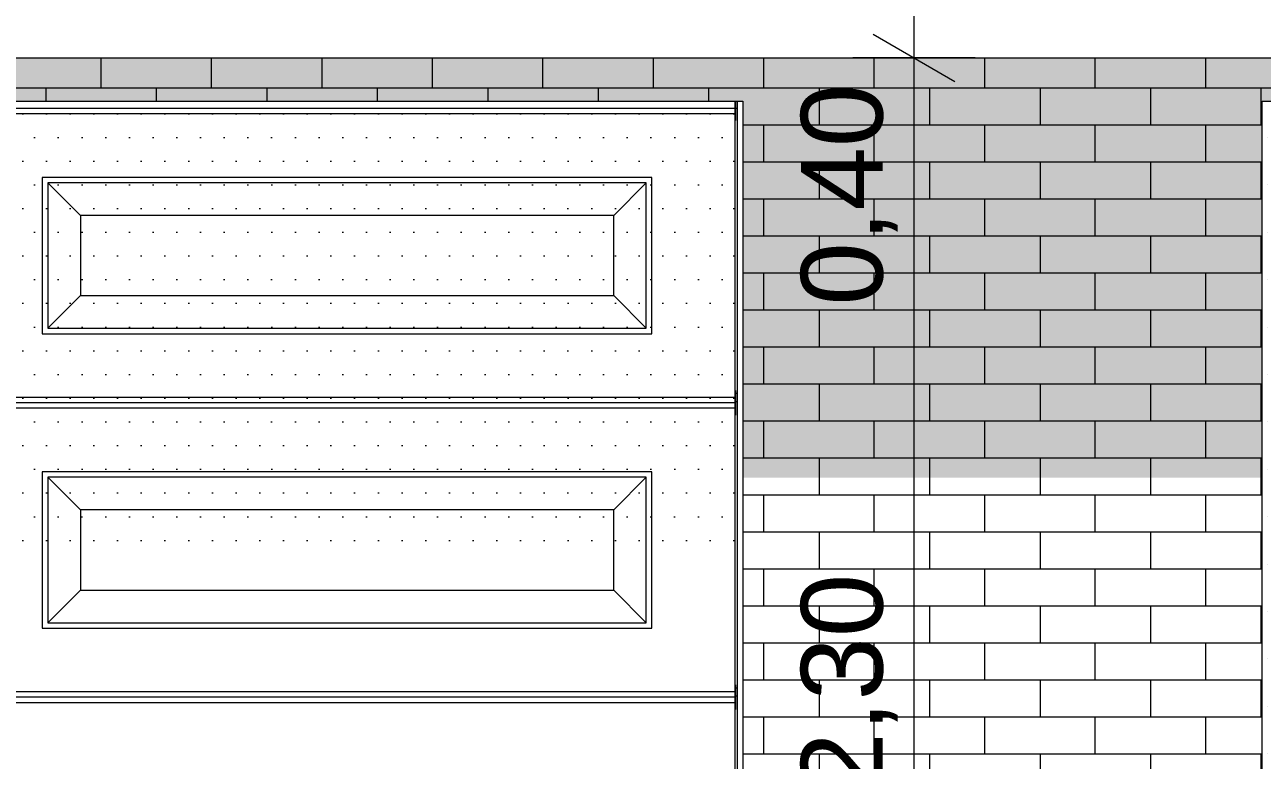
# Model space of a CAD drawing. Header units: metres. Extents: x -111189 to -108577, y -72951 to -72647.
# Drawn here: x -108749.712 to -108747.437, y -72943.674 to -72942.322 of the extents above; entities that cross this region are included whole.
import ezdxf

# ---------------------------------------------------------------- set-up
doc = ezdxf.new("R2010")
doc.units = ezdxf.units.M
doc.header["$MEASUREMENT"] = 0
doc.layers.add('03 - LAJES', color=7, linetype='Continuous')
doc.layers.add('12 - COTAS GERAIS', color=7, linetype='Continuous')
doc.styles.add('ESTILO_GERADO_7', font='')
doc.styles.get('ESTILO_GERADO_7').set_extended_font_data('Helvetica')
doc.dimstyles.new('ESTILO_GERADO__5', dxfattribs={"dimtxt": 0.15, "dimasz": 0.114, "dimexe": 0.18, "dimexo": 0.0625, "dimgap": 0, "dimtad": 1, "dimzin": 0, "dimdsep": 46, "dimtxsty": 'ESTILO_GERADO_7', "dimblk": 'ARROWHEAD_2', "dimblk1": 'ARROWHEAD_2', "dimblk2": 'ARROWHEAD_2', "dimcen": 0.09, "dimse1": 1, "dimse2": 1, "dimclrd": 7, "dimclre": 7, "dimclrt": 7, "dimadec": 0, "dimazin": 0, "dimtfac": 1, "dimtdec": 4, "dimtmove": 0, "dimatfit": 3, "dimfxl": 1, "dimtolj": 1, "dimtzin": 0, "dimarcsym": 0})
pattern_1 = [(360, (-108919.279413, -72941.96242), (0.021783658, 0.043567315), [0, -0.043567315])]

# ---------------------------------------------------------------- blocks, each defined once
blk = doc.blocks.new('*X2874', base_point=(-108919.2794, -72941.9624))
at = {"color": 254, "linetype": 'Continuous', "lineweight": 13}
for p, q in [((-108749.5714, -72942.4384), (-108749.5714, -72942.3824)), ((-108749.3684, -72942.4384), (-108749.3684, -72942.3824)), ((-108749.1654, -72942.4384), (-108749.1654, -72942.3824)), ((-108748.9624, -72942.4384), (-108748.9624, -72942.3824)), ((-108748.7594, -72942.4384), (-108748.7594, -72942.3824)), ((-108748.5564, -72942.4384), (-108748.5564, -72942.3824)), ((-108748.3534, -72942.4384), (-108748.3534, -72942.3824)), ((-108748.1504, -72942.4384), (-108748.1504, -72942.3824)), ((-108747.9474, -72942.4384), (-108747.9474, -72942.3824)), ((-108747.7444, -72942.4384), (-108747.7444, -72942.3824)), ((-108747.5414, -72942.4384), (-108747.5414, -72942.3824)), ((-108749.5714, -72942.4384), (-108749.7744, -72942.4384)), ((-108749.6729, -72942.4384), (-108749.6729, -72942.4624)), ((-108749.3684, -72942.4384), (-108749.5714, -72942.4384)), ((-108749.4699, -72942.4384), (-108749.4699, -72942.4624)), ((-108749.1654, -72942.4384), (-108749.3684, -72942.4384)), ((-108749.2669, -72942.4384), (-108749.2669, -72942.4624)), ((-108748.9624, -72942.4384), (-108749.1654, -72942.4384)), ((-108749.0639, -72942.4384), (-108749.0639, -72942.4624)), ((-108748.7594, -72942.4384), (-108748.9624, -72942.4384)), ((-108748.8609, -72942.4384), (-108748.8609, -72942.4624)), ((-108748.5564, -72942.4384), (-108748.7594, -72942.4384)), ((-108748.6579, -72942.4384), (-108748.6579, -72942.4624)), ((-108748.3534, -72942.4384), (-108748.5564, -72942.4384)), ((-108748.4549, -72942.4384), (-108748.4549, -72942.4624)), ((-108748.1504, -72942.4384), (-108748.3534, -72942.4384)), ((-108748.2519, -72942.4384), (-108748.2519, -72942.5064)), ((-108747.9474, -72942.4384), (-108748.1504, -72942.4384)), ((-108748.0489, -72942.4384), (-108748.0489, -72942.5064)), ((-108747.7444, -72942.4384), (-108747.9474, -72942.4384)), ((-108747.8459, -72942.4384), (-108747.8459, -72942.5064)), ((-108747.5414, -72942.4384), (-108747.7444, -72942.4384)), ((-108747.6429, -72942.4384), (-108747.6429, -72942.5064)), ((-108747.3384, -72942.4384), (-108747.5414, -72942.4384)), ((-108747.4399, -72942.4384), (-108747.4399, -72942.5064)), ((-108748.3534, -72942.5064), (-108748.392, -72942.5064)), ((-108748.1504, -72942.5064), (-108748.3534, -72942.5064)), ((-108748.3534, -72942.5744), (-108748.3534, -72942.5064)), ((-108747.9474, -72942.5064), (-108748.1504, -72942.5064)), ((-108748.1504, -72942.5744), (-108748.1504, -72942.5064)), ((-108747.7444, -72942.5064), (-108747.9474, -72942.5064)), ((-108747.9474, -72942.5744), (-108747.9474, -72942.5064)), ((-108747.5414, -72942.5064), (-108747.7444, -72942.5064)), ((-108747.7444, -72942.5744), (-108747.7444, -72942.5064)), ((-108747.4375, -72942.5064), (-108747.5414, -72942.5064)), ((-108747.5414, -72942.5744), (-108747.5414, -72942.5064)), ((-108748.3534, -72942.5744), (-108748.392, -72942.5744)), ((-108748.1504, -72942.5744), (-108748.3534, -72942.5744)), ((-108748.2519, -72942.5744), (-108748.2519, -72942.6424)), ((-108747.9474, -72942.5744), (-108748.1504, -72942.5744)), ((-108748.0489, -72942.5744), (-108748.0489, -72942.6424)), ((-108747.7444, -72942.5744), (-108747.9474, -72942.5744)), ((-108747.8459, -72942.5744), (-108747.8459, -72942.6424)), ((-108747.5414, -72942.5744), (-108747.7444, -72942.5744)), ((-108747.6429, -72942.5744), (-108747.6429, -72942.6424)), ((-108747.4375, -72942.5744), (-108747.5414, -72942.5744)), ((-108747.4399, -72942.5744), (-108747.4399, -72942.6424)), ((-108748.3534, -72942.6424), (-108748.392, -72942.6424)), ((-108748.1504, -72942.6424), (-108748.3534, -72942.6424)), ((-108748.3534, -72942.7104), (-108748.3534, -72942.6424)), ((-108747.9474, -72942.6424), (-108748.1504, -72942.6424)), ((-108748.1504, -72942.7104), (-108748.1504, -72942.6424)), ((-108747.7444, -72942.6424), (-108747.9474, -72942.6424)), ((-108747.9474, -72942.7104), (-108747.9474, -72942.6424)), ((-108747.5414, -72942.6424), (-108747.7444, -72942.6424)), ((-108747.7444, -72942.7104), (-108747.7444, -72942.6424)), ((-108747.4375, -72942.6424), (-108747.5414, -72942.6424)), ((-108747.5414, -72942.7104), (-108747.5414, -72942.6424)), ((-108748.3534, -72942.7104), (-108748.392, -72942.7104)), ((-108748.1504, -72942.7104), (-108748.3534, -72942.7104)), ((-108748.2519, -72942.7104), (-108748.2519, -72942.7784)), ((-108747.9474, -72942.7104), (-108748.1504, -72942.7104)), ((-108748.0489, -72942.7104), (-108748.0489, -72942.7784)), ((-108747.7444, -72942.7104), (-108747.9474, -72942.7104)), ((-108747.8459, -72942.7104), (-108747.8459, -72942.7784)), ((-108747.5414, -72942.7104), (-108747.7444, -72942.7104)), ((-108747.6429, -72942.7104), (-108747.6429, -72942.7784)), ((-108747.4375, -72942.7104), (-108747.5414, -72942.7104)), ((-108747.4399, -72942.7104), (-108747.4399, -72942.7784)), ((-108748.3534, -72942.7784), (-108748.392, -72942.7784)), ((-108748.1504, -72942.7784), (-108748.3534, -72942.7784)), ((-108748.3534, -72942.8464), (-108748.3534, -72942.7784)), ((-108747.9474, -72942.7784), (-108748.1504, -72942.7784)), ((-108748.1504, -72942.8464), (-108748.1504, -72942.7784)), ((-108747.7444, -72942.7784), (-108747.9474, -72942.7784)), ((-108747.9474, -72942.8464), (-108747.9474, -72942.7784)), ((-108747.5414, -72942.7784), (-108747.7444, -72942.7784)), ((-108747.7444, -72942.8464), (-108747.7444, -72942.7784)), ((-108747.4375, -72942.7784), (-108747.5414, -72942.7784)), ((-108747.5414, -72942.8464), (-108747.5414, -72942.7784)), ((-108748.3534, -72942.8464), (-108748.392, -72942.8464)), ((-108748.1504, -72942.8464), (-108748.3534, -72942.8464)), ((-108748.2519, -72942.8464), (-108748.2519, -72942.9144)), ((-108747.9474, -72942.8464), (-108748.1504, -72942.8464)), ((-108748.0489, -72942.8464), (-108748.0489, -72942.9144)), ((-108747.7444, -72942.8464), (-108747.9474, -72942.8464)), ((-108747.8459, -72942.8464), (-108747.8459, -72942.9144)), ((-108747.5414, -72942.8464), (-108747.7444, -72942.8464)), ((-108747.6429, -72942.8464), (-108747.6429, -72942.9144)), ((-108747.4375, -72942.8464), (-108747.5414, -72942.8464)), ((-108747.4399, -72942.8464), (-108747.4399, -72942.9144)), ((-108748.3534, -72942.9144), (-108748.392, -72942.9144)), ((-108748.1504, -72942.9144), (-108748.3534, -72942.9144)), ((-108748.3534, -72942.9824), (-108748.3534, -72942.9144)), ((-108747.9474, -72942.9144), (-108748.1504, -72942.9144)), ((-108748.1504, -72942.9824), (-108748.1504, -72942.9144)), ((-108747.7444, -72942.9144), (-108747.9474, -72942.9144)), ((-108747.9474, -72942.9824), (-108747.9474, -72942.9144)), ((-108747.5414, -72942.9144), (-108747.7444, -72942.9144)), ((-108747.7444, -72942.9824), (-108747.7444, -72942.9144)), ((-108747.4375, -72942.9144), (-108747.5414, -72942.9144)), ((-108747.5414, -72942.9824), (-108747.5414, -72942.9144)), ((-108748.3534, -72942.9824), (-108748.392, -72942.9824)), ((-108748.1504, -72942.9824), (-108748.3534, -72942.9824)), ((-108748.2519, -72942.9824), (-108748.2519, -72943.0504)), ((-108747.9474, -72942.9824), (-108748.1504, -72942.9824)), ((-108748.0489, -72942.9824), (-108748.0489, -72943.0504)), ((-108747.7444, -72942.9824), (-108747.9474, -72942.9824)), ((-108747.8459, -72942.9824), (-108747.8459, -72943.0504)), ((-108747.5414, -72942.9824), (-108747.7444, -72942.9824)), ((-108747.6429, -72942.9824), (-108747.6429, -72943.0504)), ((-108747.4375, -72942.9824), (-108747.5414, -72942.9824)), ((-108747.4399, -72942.9824), (-108747.4399, -72943.0504)), ((-108748.3534, -72943.0504), (-108748.392, -72943.0504)), ((-108748.1504, -72943.0504), (-108748.3534, -72943.0504)), ((-108748.3534, -72943.1184), (-108748.3534, -72943.0504)), ((-108747.9474, -72943.0504), (-108748.1504, -72943.0504)), ((-108748.1504, -72943.1184), (-108748.1504, -72943.0504)), ((-108747.7444, -72943.0504), (-108747.9474, -72943.0504)), ((-108747.9474, -72943.1184), (-108747.9474, -72943.0504)), ((-108747.5414, -72943.0504), (-108747.7444, -72943.0504)), ((-108747.7444, -72943.1184), (-108747.7444, -72943.0504)), ((-108747.4375, -72943.0504), (-108747.5414, -72943.0504)), ((-108747.5414, -72943.1184), (-108747.5414, -72943.0504)), ((-108748.3534, -72943.1184), (-108748.392, -72943.1184)), ((-108748.1504, -72943.1184), (-108748.3534, -72943.1184)), ((-108748.2519, -72943.1184), (-108748.2519, -72943.1864)), ((-108747.9474, -72943.1184), (-108748.1504, -72943.1184)), ((-108748.0489, -72943.1184), (-108748.0489, -72943.1864)), ((-108747.7444, -72943.1184), (-108747.9474, -72943.1184)), ((-108747.8459, -72943.1184), (-108747.8459, -72943.1864)), ((-108747.5414, -72943.1184), (-108747.7444, -72943.1184)), ((-108747.6429, -72943.1184), (-108747.6429, -72943.1864)), ((-108747.4375, -72943.1184), (-108747.5414, -72943.1184)), ((-108747.4399, -72943.1184), (-108747.4399, -72943.1864)), ((-108748.3534, -72943.1864), (-108748.392, -72943.1864)), ((-108748.1504, -72943.1864), (-108748.3534, -72943.1864)), ((-108748.3534, -72943.2544), (-108748.3534, -72943.1864)), ((-108747.9474, -72943.1864), (-108748.1504, -72943.1864)), ((-108748.1504, -72943.2544), (-108748.1504, -72943.1864)), ((-108747.7444, -72943.1864), (-108747.9474, -72943.1864)), ((-108747.9474, -72943.2544), (-108747.9474, -72943.1864)), ((-108747.5414, -72943.1864), (-108747.7444, -72943.1864)), ((-108747.7444, -72943.2544), (-108747.7444, -72943.1864)), ((-108747.4375, -72943.1864), (-108747.5414, -72943.1864)), ((-108747.5414, -72943.2544), (-108747.5414, -72943.1864)), ((-108748.3534, -72943.2544), (-108748.392, -72943.2544)), ((-108748.1504, -72943.2544), (-108748.3534, -72943.2544)), ((-108748.2519, -72943.2544), (-108748.2519, -72943.3224)), ((-108747.9474, -72943.2544), (-108748.1504, -72943.2544)), ((-108748.0489, -72943.2544), (-108748.0489, -72943.3224)), ((-108747.7444, -72943.2544), (-108747.9474, -72943.2544)), ((-108747.8459, -72943.2544), (-108747.8459, -72943.3224)), ((-108747.5414, -72943.2544), (-108747.7444, -72943.2544)), ((-108747.6429, -72943.2544), (-108747.6429, -72943.3224)), ((-108747.4375, -72943.2544), (-108747.5414, -72943.2544)), ((-108747.4399, -72943.2544), (-108747.4399, -72943.3224)), ((-108748.3534, -72943.3224), (-108748.392, -72943.3224)), ((-108748.1504, -72943.3224), (-108748.3534, -72943.3224)), ((-108748.3534, -72943.3904), (-108748.3534, -72943.3224)), ((-108747.9474, -72943.3224), (-108748.1504, -72943.3224)), ((-108748.1504, -72943.3904), (-108748.1504, -72943.3224)), ((-108747.7444, -72943.3224), (-108747.9474, -72943.3224)), ((-108747.9474, -72943.3904), (-108747.9474, -72943.3224)), ((-108747.5414, -72943.3224), (-108747.7444, -72943.3224)), ((-108747.7444, -72943.3904), (-108747.7444, -72943.3224)), ((-108747.4375, -72943.3224), (-108747.5414, -72943.3224)), ((-108747.5414, -72943.3904), (-108747.5414, -72943.3224)), ((-108748.3534, -72943.3904), (-108748.392, -72943.3904)), ((-108748.1504, -72943.3904), (-108748.3534, -72943.3904)), ((-108748.2519, -72943.3904), (-108748.2519, -72943.4584)), ((-108747.9474, -72943.3904), (-108748.1504, -72943.3904)), ((-108748.0489, -72943.3904), (-108748.0489, -72943.4584)), ((-108747.7444, -72943.3904), (-108747.9474, -72943.3904)), ((-108747.8459, -72943.3904), (-108747.8459, -72943.4584)), ((-108747.5414, -72943.3904), (-108747.7444, -72943.3904)), ((-108747.6429, -72943.3904), (-108747.6429, -72943.4584)), ((-108747.4375, -72943.3904), (-108747.5414, -72943.3904)), ((-108747.4399, -72943.3904), (-108747.4399, -72943.4584)), ((-108748.3534, -72943.4584), (-108748.392, -72943.4584)), ((-108748.1504, -72943.4584), (-108748.3534, -72943.4584)), ((-108748.3534, -72943.5264), (-108748.3534, -72943.4584)), ((-108747.9474, -72943.4584), (-108748.1504, -72943.4584)), ((-108748.1504, -72943.5264), (-108748.1504, -72943.4584)), ((-108747.7444, -72943.4584), (-108747.9474, -72943.4584)), ((-108747.9474, -72943.5264), (-108747.9474, -72943.4584)), ((-108747.5414, -72943.4584), (-108747.7444, -72943.4584)), ((-108747.7444, -72943.5264), (-108747.7444, -72943.4584)), ((-108747.4375, -72943.4584), (-108747.5414, -72943.4584)), ((-108747.5414, -72943.5264), (-108747.5414, -72943.4584)), ((-108748.3534, -72943.5264), (-108748.392, -72943.5264)), ((-108748.1504, -72943.5264), (-108748.3534, -72943.5264)), ((-108748.2519, -72943.5264), (-108748.2519, -72943.5944)), ((-108747.9474, -72943.5264), (-108748.1504, -72943.5264)), ((-108748.0489, -72943.5264), (-108748.0489, -72943.5944)), ((-108747.7444, -72943.5264), (-108747.9474, -72943.5264)), ((-108747.8459, -72943.5264), (-108747.8459, -72943.5944)), ((-108747.5414, -72943.5264), (-108747.7444, -72943.5264)), ((-108747.6429, -72943.5264), (-108747.6429, -72943.5944)), ((-108747.4375, -72943.5264), (-108747.5414, -72943.5264)), ((-108747.4399, -72943.5264), (-108747.4399, -72943.5944)), ((-108748.3534, -72943.5944), (-108748.392, -72943.5944)), ((-108748.1504, -72943.5944), (-108748.3534, -72943.5944)), ((-108748.3534, -72943.6624), (-108748.3534, -72943.5944)), ((-108747.9474, -72943.5944), (-108748.1504, -72943.5944)), ((-108748.1504, -72943.6624), (-108748.1504, -72943.5944)), ((-108747.7444, -72943.5944), (-108747.9474, -72943.5944)), ((-108747.9474, -72943.6624), (-108747.9474, -72943.5944)), ((-108747.5414, -72943.5944), (-108747.7444, -72943.5944)), ((-108747.7444, -72943.6624), (-108747.7444, -72943.5944)), ((-108747.4375, -72943.5944), (-108747.5414, -72943.5944)), ((-108747.5414, -72943.6624), (-108747.5414, -72943.5944)), ((-108748.3534, -72943.6624), (-108748.392, -72943.6624)), ((-108748.1504, -72943.6624), (-108748.3534, -72943.6624)), ((-108748.2519, -72943.6624), (-108748.2519, -72943.7304)), ((-108747.9474, -72943.6624), (-108748.1504, -72943.6624)), ((-108748.0489, -72943.6624), (-108748.0489, -72943.7304)), ((-108747.7444, -72943.6624), (-108747.9474, -72943.6624)), ((-108747.8459, -72943.6624), (-108747.8459, -72943.7304)), ((-108747.5414, -72943.6624), (-108747.7444, -72943.6624)), ((-108747.6429, -72943.6624), (-108747.6429, -72943.7304)), ((-108747.4375, -72943.6624), (-108747.5414, -72943.6624)), ((-108747.4399, -72943.6624), (-108747.4399, -72943.7304))]:
    blk.add_line(p, q, dxfattribs=at)
blk = doc.blocks.new('Corte Elem_2110_1', base_point=(-108919.2794, -72941.9624))
at = {"linetype": 'Continuous', "lineweight": 13}
h = blk.add_hatch(dxfattribs=at)
h.set_pattern_fill('DOTS_0001', color=251, style=0, pattern_type=2)
h.set_pattern_definition(pattern_1)
h.paths.add_polyline_path([(-108753.7929, -72942.3824), (-108753.7929, -72944.6824), (-108752.8911, -72944.6824), (-108752.8911, -72944.0879), (-108752.9342, -72944.0404), (-108752.9311, -72944.0404), (-108752.9311, -72944.0354), (-108752.9929, -72943.9672), (-108752.9929, -72943.1542), (-108752.392, -72943.1542), (-108752.392, -72942.4624), (-108748.392, -72942.4624), (-108748.392, -72943.1542), (-108747.4375, -72943.1542), (-108747.4375, -72942.4624), (-108745.6613, -72942.4624), (-108745.6613, -72943.1542), (-108745.1494, -72943.1542), (-108745.1494, -72942.3824)])
h.paths.add_polyline_path([(-108753.1168, -72943.1542), (-108753.0802, -72943.1542), (-108753.0802, -72943.8709), (-108753.1168, -72943.8306)], flags=0)
h.paths.add_polyline_path([(-108753.0579, -72943.8956), (-108753.0579, -72943.1542), (-108753.0153, -72943.1542), (-108753.0153, -72943.9426)], flags=0)
at = {"lineweight": 0}
blk.add_blockref('*X2874', (-108919.2794, -72941.9624), dxfattribs=at)
blk = doc.blocks.new('Corte Elem_2118_1', base_point=(-108919.2794, -72941.9624))
at = {"linetype": 'Continuous', "lineweight": 13}
h = blk.add_hatch(dxfattribs=at)
h.set_pattern_fill('DOTS_0001', color=251, style=0, pattern_type=2)
h.set_pattern_definition(pattern_1)
h.paths.add_polyline_path([(-108746.7654, -72942.4924), (-108746.2433, -72942.4924), (-108746.2133, -72942.4924), (-108745.6913, -72942.4924), (-108745.6613, -72942.4924), (-108745.6613, -72942.4624), (-108747.4375, -72942.4624), (-108747.4375, -72942.4924), (-108747.4075, -72942.4924), (-108746.7954, -72942.4924)])
h = blk.add_hatch(dxfattribs=at)
h.set_pattern_fill('DOTS_0001', color=251, style=0, pattern_type=2)
h.set_pattern_definition(pattern_1)
h.paths.add_polyline_path([(-108747.4375, -72942.4924), (-108747.4375, -72943.7324), (-108747.4075, -72943.7324), (-108747.4075, -72942.4924)])
h = blk.add_hatch(dxfattribs=at)
h.set_pattern_fill('DOTS_0001', color=251, style=0, pattern_type=2)
h.set_pattern_definition(pattern_1)
h.paths.add_polyline_path([(-108746.7954, -72942.4924), (-108747.4075, -72942.4924), (-108747.4075, -72942.5374), (-108747.3625, -72942.5374), (-108746.8404, -72942.5374), (-108746.7954, -72942.5374)])
h = blk.add_hatch(dxfattribs=at)
h.set_pattern_fill('DOTS_0001', color=251, style=0, pattern_type=2)
h.set_pattern_definition(pattern_1)
h.paths.add_polyline_path([(-108746.7954, -72942.4924), (-108746.7954, -72943.2314), (-108746.7654, -72943.2314), (-108746.7654, -72942.4924)])
h = blk.add_hatch(dxfattribs=at)
h.set_pattern_fill('DOTS_0001', color=251, style=0, pattern_type=2)
h.set_pattern_definition(pattern_1)
h.paths.add_polyline_path([(-108746.7654, -72942.4924), (-108746.7654, -72943.7324), (-108746.7537, -72943.7324), (-108746.7537, -72943.2442), (-108746.2433, -72943.2442), (-108746.2433, -72942.4924)])
h = blk.add_hatch(dxfattribs=at)
h.set_pattern_fill('DOTS_0001', color=251, style=0, pattern_type=2)
h.set_pattern_definition(pattern_1)
h.paths.add_polyline_path([(-108746.2433, -72943.2314), (-108746.2133, -72943.2314), (-108746.2133, -72942.4924), (-108746.2433, -72942.4924)])
h = blk.add_hatch(dxfattribs=at)
h.set_pattern_fill('DOTS_0001', color=251, style=0, pattern_type=2)
h.set_pattern_definition(pattern_1)
h.paths.add_polyline_path([(-108746.2133, -72942.4924), (-108746.2133, -72943.7324), (-108746.2017, -72943.7324), (-108746.2017, -72943.2442), (-108745.6913, -72943.2442), (-108745.6913, -72942.4924)])
h = blk.add_hatch(dxfattribs=at)
h.set_pattern_fill('DOTS_0001', color=251, style=0, pattern_type=2)
h.set_pattern_definition(pattern_1)
h.paths.add_polyline_path([(-108745.6913, -72942.4924), (-108745.6913, -72943.2314), (-108745.6613, -72943.2314), (-108745.6613, -72942.4924)])
h = blk.add_hatch(dxfattribs=at)
h.set_pattern_fill('DOTS_0001', color=251, style=0, pattern_type=2)
h.set_pattern_definition(pattern_1)
h.paths.add_polyline_path([(-108747.3625, -72942.5374), (-108747.4075, -72942.5374), (-108747.4075, -72943.6874), (-108747.3625, -72943.6874)])
h = blk.add_hatch(dxfattribs=at)
h.set_pattern_fill('DOTS_0001', color=251, style=0, pattern_type=2)
h.set_pattern_definition(pattern_1)
h.paths.add_polyline_path([(-108747.3625, -72942.5374), (-108747.3625, -72943.6874), (-108747.3442, -72943.6874), (-108747.3442, -72943.2571), (-108746.8404, -72943.2571), (-108746.8404, -72942.5374)])
h = blk.add_hatch(dxfattribs=at)
h.set_pattern_fill('DOTS_0001', color=251, style=0, pattern_type=2)
h.set_pattern_definition(pattern_1)
h.paths.add_polyline_path([(-108746.8404, -72943.2494), (-108746.7954, -72943.2494), (-108746.7954, -72942.5374), (-108746.8404, -72942.5374)])
h = blk.add_hatch(dxfattribs=at)
h.set_pattern_fill('DOTS_0001', color=251, style=0, pattern_type=2)
h.set_pattern_definition(pattern_1)
h.paths.add_polyline_path([(-108747.4075, -72943.7324), (-108747.3512, -72943.7324), (-108747.3512, -72943.6874), (-108747.4075, -72943.6874)])
h = blk.add_hatch(dxfattribs=at)
h.set_pattern_fill('DOTS_0001', color=251, style=0, pattern_type=2)
h.set_pattern_definition(pattern_1)
h.paths.add_polyline_path([(-108747.3675, -72943.7324), (-108747.4375, -72943.7324), (-108747.4375, -72943.7624), (-108747.3675, -72943.7624)])
at = {"color": 7, "linetype": 'Continuous', "lineweight": 13}
for p, q in [((-108747.4375, -72943.7624), (-108747.4375, -72942.4624)), ((-108747.4375, -72942.4624), (-108745.6613, -72942.4624)), ((-108745.6613, -72942.4624), (-108745.6613, -72943.7624)), ((-108747.4075, -72943.7324), (-108747.4075, -72942.4924)), ((-108747.4075, -72942.4924), (-108746.7954, -72942.4924)), ((-108747.1194, -72942.5374), (-108747.1079, -72942.4924)), ((-108747.0835, -72942.5374), (-108747.095, -72942.4924)), ((-108746.7954, -72942.4924), (-108746.7954, -72943.7324)), ((-108746.7654, -72943.7324), (-108746.7654, -72942.4924)), ((-108746.7654, -72942.4924), (-108746.2433, -72942.4924)), ((-108746.2433, -72942.4924), (-108746.2433, -72943.7324)), ((-108746.2133, -72943.7324), (-108746.2133, -72942.4924)), ((-108746.2133, -72942.4924), (-108745.6913, -72942.4924)), ((-108745.6913, -72942.4924), (-108745.6913, -72943.7324)), ((-108747.3625, -72943.6874), (-108747.3625, -72942.5374)), ((-108747.3625, -72942.5374), (-108746.8404, -72942.5374)), ((-108747.3625, -72943.4846), (-108747.1194, -72942.5374)), ((-108746.8404, -72943.4846), (-108747.0835, -72942.5374)), ((-108746.8404, -72942.5374), (-108746.8404, -72943.6874)), ((-108747.4075, -72943.66), (-108747.3625, -72943.4846)), ((-108746.7954, -72943.66), (-108746.8404, -72943.4846)), ((-108746.8404, -72943.6874), (-108747.3625, -72943.6874)), ((-108746.7954, -72943.7324), (-108747.4075, -72943.7324)), ((-108746.2433, -72943.7324), (-108746.7654, -72943.7324)), ((-108745.6913, -72943.7324), (-108746.2133, -72943.7324)), ((-108745.6613, -72943.7624), (-108747.4375, -72943.7624))]:
    blk.add_line(p, q, dxfattribs=at)
blk = doc.blocks.new('Corte Elem_2119_1', base_point=(-108919.2794, -72941.9624))
at = {"linetype": 'Continuous', "lineweight": 13}
h = blk.add_hatch(dxfattribs=at)
h.set_pattern_fill('DOTS_0001', color=251, style=0, pattern_type=2)
h.set_pattern_definition(pattern_1)
h.paths.add_polyline_path([(-108752.377, -72942.4624), (-108752.377, -72942.4754), (-108748.407, -72942.4754), (-108748.407, -72942.4624)])
h = blk.add_hatch(dxfattribs=at)
h.set_pattern_fill('DOTS_0001', color=251, style=0, pattern_type=2)
h.set_pattern_definition(pattern_1)
h.paths.add_polyline_path([(-108752.377, -72942.4754), (-108752.377, -72942.4854), (-108748.407, -72942.4854), (-108748.407, -72942.4754)])
h = blk.add_hatch(dxfattribs=at)
h.set_pattern_fill('DOTS_0001', color=251, style=0, pattern_type=2)
h.set_pattern_definition(pattern_1)
h.paths.add_polyline_path([(-108748.407, -72942.4629), (-108748.4054, -72942.4629), (-108748.4054, -72942.4624), (-108748.407, -72942.4624)])
h = blk.add_hatch(dxfattribs=at)
h.set_pattern_fill('DOTS_0001', color=251, style=0, pattern_type=2)
h.set_pattern_definition(pattern_1)
h.paths.add_polyline_path([(-108748.407, -72942.4629), (-108748.407, -72942.4979), (-108748.4054, -72942.4979), (-108748.4054, -72942.4629)])
h = blk.add_hatch(dxfattribs=at)
h.set_pattern_fill('DOTS_0001', color=251, style=0, pattern_type=2)
h.set_pattern_definition(pattern_1)
h.paths.add_polyline_path([(-108748.4054, -72942.4624), (-108748.4054, -72942.4754), (-108748.402, -72942.4754), (-108748.402, -72942.4624)])
h = blk.add_hatch(dxfattribs=at)
h.set_pattern_fill('DOTS_0001', color=251, style=0, pattern_type=2)
h.set_pattern_definition(pattern_1)
h.paths.add_polyline_path([(-108748.392, -72942.4624), (-108748.402, -72942.4624), (-108748.402, -72943.2828), (-108748.392, -72943.2828)])
h = blk.add_hatch(dxfattribs=at)
h.set_pattern_fill('DOTS_0001', color=251, style=0, pattern_type=2)
h.set_pattern_definition(pattern_1)
h.paths.add_polyline_path([(-108752.377, -72943.0065), (-108748.407, -72943.0065), (-108748.407, -72942.4854), (-108752.377, -72942.4854)])
h.paths.add_polyline_path([(-108752.2246, -72942.8895), (-108752.2246, -72942.6024), (-108751.1044, -72942.6024), (-108751.1044, -72942.8895)], flags=0)
h.paths.add_polyline_path([(-108750.952, -72942.8895), (-108750.952, -72942.6024), (-108749.8319, -72942.6024), (-108749.8319, -72942.8895)], flags=0)
h.paths.add_polyline_path([(-108749.6795, -72942.6024), (-108748.5594, -72942.6024), (-108748.5594, -72942.8895), (-108749.6795, -72942.8895)], flags=0)
h = blk.add_hatch(dxfattribs=at)
h.set_pattern_fill('DOTS_0001', color=251, style=0, pattern_type=2)
h.set_pattern_definition(pattern_1)
h.paths.add_polyline_path([(-108748.5594, -72942.8895), (-108748.5594, -72942.6024), (-108749.6795, -72942.6024), (-108749.6795, -72942.8895)])
h.paths.add_polyline_path([(-108748.5694, -72942.8795), (-108749.6695, -72942.8795), (-108749.6695, -72942.6124), (-108748.5694, -72942.6124)], flags=0)
h = blk.add_hatch(dxfattribs=at)
h.set_pattern_fill('DOTS_0001', color=251, style=0, pattern_type=2)
h.set_pattern_definition(pattern_1)
h.paths.add_polyline_path([(-108749.6695, -72942.6124), (-108749.6095, -72942.6724), (-108748.6294, -72942.6724), (-108748.5694, -72942.6124)])
h = blk.add_hatch(dxfattribs=at)
h.set_pattern_fill('DOTS_0001', color=251, style=0, pattern_type=2)
h.set_pattern_definition(pattern_1)
h.paths.add_polyline_path([(-108749.6695, -72942.8795), (-108749.6095, -72942.8195), (-108749.6095, -72942.6724), (-108749.6695, -72942.6124)])
h = blk.add_hatch(dxfattribs=at)
h.set_pattern_fill('DOTS_0001', color=251, style=0, pattern_type=2)
h.set_pattern_definition(pattern_1)
h.paths.add_polyline_path([(-108748.5694, -72942.6124), (-108748.6294, -72942.6724), (-108748.6294, -72942.8195), (-108748.5694, -72942.8795)])
h = blk.add_hatch(dxfattribs=at)
h.set_pattern_fill('DOTS_0001', color=251, style=0, pattern_type=2)
h.set_pattern_definition(pattern_1)
h.paths.add_polyline_path([(-108749.6095, -72942.6724), (-108749.6095, -72942.8195), (-108748.6294, -72942.8195), (-108748.6294, -72942.6724)])
h = blk.add_hatch(dxfattribs=at)
h.set_pattern_fill('DOTS_0001', color=251, style=0, pattern_type=2)
h.set_pattern_definition(pattern_1)
h.paths.add_polyline_path([(-108748.5694, -72942.8795), (-108748.6294, -72942.8195), (-108749.6095, -72942.8195), (-108749.6695, -72942.8795)])
h = blk.add_hatch(dxfattribs=at)
h.set_pattern_fill('DOTS_0001', color=251, style=0, pattern_type=2)
h.set_pattern_definition(pattern_1)
h.paths.add_polyline_path([(-108748.407, -72942.994), (-108748.407, -72943.0065), (-108748.4054, -72943.0065), (-108748.4054, -72942.994)])
h = blk.add_hatch(dxfattribs=at)
h.set_pattern_fill('DOTS_0001', color=251, style=0, pattern_type=2)
h.set_pattern_definition(pattern_1)
h.paths.add_polyline_path([(-108748.4054, -72943), (-108748.402, -72943), (-108748.402, -72942.999), (-108748.4054, -72942.999)])
h = blk.add_hatch(dxfattribs=at)
h.set_pattern_fill('DOTS_0001', color=251, style=0, pattern_type=2)
h.set_pattern_definition(pattern_1)
h.paths.add_polyline_path([(-108748.4054, -72943.0028), (-108748.402, -72943.0028), (-108748.402, -72943), (-108748.4054, -72943)])
h = blk.add_hatch(dxfattribs=at)
h.set_pattern_fill('DOTS_0001', color=251, style=0, pattern_type=2)
h.set_pattern_definition(pattern_1)
h.paths.add_polyline_path([(-108748.4054, -72943.0028), (-108748.4054, -72943.0065), (-108748.402, -72943.0065), (-108748.402, -72943.0028)])
h = blk.add_hatch(dxfattribs=at)
h.set_pattern_fill('DOTS_0001', color=251, style=0, pattern_type=2)
h.set_pattern_definition(pattern_1)
h.paths.add_polyline_path([(-108752.377, -72943.0065), (-108752.377, -72943.0165), (-108748.407, -72943.0165), (-108748.407, -72943.0065)])
h = blk.add_hatch(dxfattribs=at)
h.set_pattern_fill('DOTS_0001', color=251, style=0, pattern_type=2)
h.set_pattern_definition(pattern_1)
h.paths.add_polyline_path([(-108748.407, -72943.0165), (-108752.377, -72943.0165), (-108752.377, -72943.0265), (-108748.407, -72943.0265)])
h = blk.add_hatch(dxfattribs=at)
h.set_pattern_fill('DOTS_0001', color=251, style=0, pattern_type=2)
h.set_pattern_definition(pattern_1)
h.paths.add_polyline_path([(-108748.407, -72943.0265), (-108752.377, -72943.0265), (-108752.377, -72943.5477), (-108752.2591, -72943.5477), (-108752.2591, -72943.3008), (-108752.2246, -72943.3008), (-108752.2246, -72943.1435), (-108751.1044, -72943.1435), (-108751.1044, -72943.3008), (-108750.952, -72943.3008), (-108750.952, -72943.1435), (-108749.8319, -72943.1435), (-108749.8319, -72943.3008), (-108749.6795, -72943.3008), (-108749.6795, -72943.1435), (-108748.5594, -72943.1435), (-108748.5594, -72943.3008), (-108748.407, -72943.3008)])
h = blk.add_hatch(dxfattribs=at)
h.set_pattern_fill('DOTS_0001', color=251, style=0, pattern_type=2)
h.set_pattern_definition(pattern_1)
h.paths.add_polyline_path([(-108748.407, -72943.0165), (-108748.4054, -72943.0165), (-108748.4054, -72943.0065), (-108748.407, -72943.0065)])
h = blk.add_hatch(dxfattribs=at)
h.set_pattern_fill('DOTS_0001', color=251, style=0, pattern_type=2)
h.set_pattern_definition(pattern_1)
h.paths.add_polyline_path([(-108748.407, -72943.0165), (-108748.407, -72943.039), (-108748.4054, -72943.039), (-108748.4054, -72943.0165)])
h = blk.add_hatch(dxfattribs=at)
h.set_pattern_fill('DOTS_0001', color=251, style=0, pattern_type=2)
h.set_pattern_definition(pattern_1)
h.paths.add_polyline_path([(-108748.4054, -72943.0065), (-108748.4054, -72943.0103), (-108748.402, -72943.0103), (-108748.402, -72943.0065)])
h = blk.add_hatch(dxfattribs=at)
h.set_pattern_fill('DOTS_0001', color=251, style=0, pattern_type=2)
h.set_pattern_definition(pattern_1)
h.paths.add_polyline_path([(-108748.4054, -72943.013), (-108748.402, -72943.013), (-108748.402, -72943.0103), (-108748.4054, -72943.0103)])
h = blk.add_hatch(dxfattribs=at)
h.set_pattern_fill('DOTS_0001', color=251, style=0, pattern_type=2)
h.set_pattern_definition(pattern_1)
h.paths.add_polyline_path([(-108748.4054, -72943.014), (-108748.402, -72943.014), (-108748.402, -72943.013), (-108748.4054, -72943.013)])
h = blk.add_hatch(dxfattribs=at)
h.set_pattern_fill('DOTS_0001', color=251, style=0, pattern_type=2)
h.set_pattern_definition(pattern_1)
h.paths.add_polyline_path([(-108749.6795, -72943.1435), (-108749.6795, -72943.4307), (-108749.6772, -72943.4307), (-108749.6772, -72943.3034), (-108749.6695, -72943.3034), (-108749.6695, -72943.1535), (-108748.5694, -72943.1535), (-108748.5694, -72943.3034), (-108748.5594, -72943.3034), (-108748.5594, -72943.1435)])
h = blk.add_hatch(dxfattribs=at)
h.set_pattern_fill('DOTS_0001', color=251, style=0, pattern_type=2)
h.set_pattern_definition(pattern_1)
h.paths.add_polyline_path([(-108749.6695, -72943.1535), (-108749.6095, -72943.2135), (-108748.6294, -72943.2135), (-108748.5694, -72943.1535)])
h = blk.add_hatch(dxfattribs=at)
h.set_pattern_fill('DOTS_0001', color=251, style=0, pattern_type=2)
h.set_pattern_definition(pattern_1)
h.paths.add_polyline_path([(-108749.6695, -72943.1535), (-108749.6695, -72943.4207), (-108749.6673, -72943.4184), (-108749.6673, -72943.3059), (-108749.6095, -72943.3034), (-108749.6095, -72943.2135)])
h = blk.add_hatch(dxfattribs=at)
h.set_pattern_fill('DOTS_0001', color=251, style=0, pattern_type=2)
h.set_pattern_definition(pattern_1)
h.paths.add_polyline_path([(-108748.6294, -72943.2135), (-108748.6294, -72943.3034), (-108748.5694, -72943.306), (-108748.5694, -72943.1535)])
h = blk.add_hatch(dxfattribs=at)
h.set_pattern_fill('DOTS_0001', color=251, style=0, pattern_type=2)
h.set_pattern_definition(pattern_1)
h.paths.add_polyline_path([(-108749.6095, -72943.2135), (-108749.6095, -72943.3034), (-108748.6294, -72943.3034), (-108748.6294, -72943.2135)])
h = blk.add_hatch(dxfattribs=at)
h.set_pattern_fill('DOTS_0001', color=251, style=0, pattern_type=2)
h.set_pattern_definition(pattern_1)
h.paths.add_polyline_path([(-108749.6673, -72943.4184), (-108749.6695, -72943.4207), (-108749.6672, -72943.4207)])
h = blk.add_hatch(dxfattribs=at)
h.set_pattern_fill('DOTS_0001', color=251, style=0, pattern_type=2)
h.set_pattern_definition(pattern_1)
h.paths.add_polyline_path([(-108748.4054, -72943.5412), (-108748.402, -72943.5412), (-108748.402, -72943.5402), (-108748.4054, -72943.5402)])
h = blk.add_hatch(dxfattribs=at)
h.set_pattern_fill('DOTS_0001', color=251, style=0, pattern_type=2)
h.set_pattern_definition(pattern_1)
h.paths.add_polyline_path([(-108748.4054, -72943.5439), (-108748.402, -72943.5439), (-108748.402, -72943.5412), (-108748.4054, -72943.5412)])
h = blk.add_hatch(dxfattribs=at)
h.set_pattern_fill('DOTS_0001', color=251, style=0, pattern_type=2)
h.set_pattern_definition(pattern_1)
h.paths.add_polyline_path([(-108748.4054, -72943.5439), (-108748.4054, -72943.5477), (-108748.402, -72943.5477), (-108748.402, -72943.5439)])
h = blk.add_hatch(dxfattribs=at)
h.set_pattern_fill('DOTS_0001', color=251, style=0, pattern_type=2)
h.set_pattern_definition(pattern_1)
h.paths.add_polyline_path([(-108748.4054, -72943.5477), (-108748.4054, -72943.5514), (-108748.402, -72943.5514), (-108748.402, -72943.5477)])
h = blk.add_hatch(dxfattribs=at)
h.set_pattern_fill('DOTS_0001', color=251, style=0, pattern_type=2)
h.set_pattern_definition(pattern_1)
h.paths.add_polyline_path([(-108748.407, -72943.5577), (-108748.407, -72943.5802), (-108748.4054, -72943.5802), (-108748.4054, -72943.5577)])
h = blk.add_hatch(dxfattribs=at)
h.set_pattern_fill('DOTS_0001', color=251, style=0, pattern_type=2)
h.set_pattern_definition(pattern_1)
h.paths.add_polyline_path([(-108748.4054, -72943.5542), (-108748.402, -72943.5542), (-108748.402, -72943.5514), (-108748.4054, -72943.5514)])
h = blk.add_hatch(dxfattribs=at)
h.set_pattern_fill('DOTS_0001', color=251, style=0, pattern_type=2)
h.set_pattern_definition(pattern_1)
h.paths.add_polyline_path([(-108748.4054, -72943.5552), (-108748.402, -72943.5552), (-108748.402, -72943.5542), (-108748.4054, -72943.5542)])
at = {"color": 7, "linetype": 'Continuous', "lineweight": 13}
for p, q in [((-108752.392, -72942.4624), (-108748.392, -72942.4624)), ((-108748.407, -72942.4754), (-108752.377, -72942.4754)), ((-108748.407, -72942.4624), (-108748.407, -72942.4629)), ((-108748.407, -72942.4629), (-108748.407, -72942.4754)), ((-108748.407, -72942.4629), (-108748.4054, -72942.4629)), ((-108748.407, -72942.4754), (-108748.407, -72942.4854)), ((-108748.4054, -72942.4624), (-108748.4054, -72942.4629)), ((-108748.4054, -72942.4629), (-108748.4054, -72942.4979)), ((-108748.402, -72942.4754), (-108748.4054, -72942.4754)), ((-108748.402, -72944.6624), (-108748.402, -72942.4624)), ((-108748.392, -72942.4624), (-108748.392, -72944.6624)), ((-108748.407, -72942.4854), (-108752.377, -72942.4854)), ((-108748.407, -72942.4854), (-108748.407, -72942.994)), ((-108748.407, -72942.4979), (-108748.4054, -72942.4979)), ((-108748.5594, -72942.6024), (-108749.6795, -72942.6024)), ((-108749.6795, -72942.6024), (-108749.6795, -72942.8895)), ((-108749.6095, -72942.6724), (-108749.6695, -72942.6124)), ((-108748.5694, -72942.6124), (-108749.6695, -72942.6124)), ((-108749.6695, -72942.6124), (-108749.6695, -72942.8795)), ((-108748.5694, -72942.6124), (-108748.6294, -72942.6724)), ((-108748.5694, -72942.8795), (-108748.5694, -72942.6124)), ((-108748.5594, -72942.8895), (-108748.5594, -72942.6024)), ((-108748.6294, -72942.6724), (-108749.6095, -72942.6724)), ((-108749.6095, -72942.6724), (-108749.6095, -72942.8195)), ((-108748.6294, -72942.8195), (-108748.6294, -72942.6724)), ((-108749.6695, -72942.8795), (-108749.6095, -72942.8195)), ((-108749.6095, -72942.8195), (-108748.6294, -72942.8195)), ((-108748.6294, -72942.8195), (-108748.5694, -72942.8795)), ((-108749.6795, -72942.8895), (-108748.5594, -72942.8895)), ((-108749.6695, -72942.8795), (-108748.5694, -72942.8795)), ((-108748.407, -72942.994), (-108748.407, -72943.0065)), ((-108748.407, -72942.994), (-108748.4054, -72942.994)), ((-108748.4054, -72942.994), (-108748.4054, -72943.0065)), ((-108748.4054, -72942.999), (-108748.402, -72942.999)), ((-108748.407, -72943.0065), (-108752.377, -72943.0065)), ((-108748.407, -72943.0165), (-108752.377, -72943.0165)), ((-108748.407, -72943.0265), (-108752.377, -72943.0265)), ((-108748.407, -72943.0065), (-108748.407, -72943.0165)), ((-108748.407, -72943.0065), (-108748.4054, -72943.0065)), ((-108748.407, -72943.0165), (-108748.407, -72943.0265)), ((-108748.407, -72943.0165), (-108748.4054, -72943.0165)), ((-108748.407, -72943.0265), (-108748.407, -72943.5352)), ((-108748.4054, -72943.0065), (-108748.4054, -72943.0165)), ((-108748.4054, -72943.014), (-108748.402, -72943.014)), ((-108748.4054, -72943.0165), (-108748.4054, -72943.039)), ((-108748.407, -72943.039), (-108748.4054, -72943.039)), ((-108748.5594, -72943.1435), (-108749.6795, -72943.1435)), ((-108749.6795, -72943.1435), (-108749.6795, -72943.4307)), ((-108749.6095, -72943.2135), (-108749.6695, -72943.1535)), ((-108748.5694, -72943.1535), (-108749.6695, -72943.1535)), ((-108749.6695, -72943.1535), (-108749.6695, -72943.4207)), ((-108748.5694, -72943.1535), (-108748.6294, -72943.2135)), ((-108748.5694, -72943.4207), (-108748.5694, -72943.1535)), ((-108748.5594, -72943.4307), (-108748.5594, -72943.1435)), ((-108748.6294, -72943.2135), (-108749.6095, -72943.2135)), ((-108749.6095, -72943.2135), (-108749.6095, -72943.3607)), ((-108748.6294, -72943.3607), (-108748.6294, -72943.2135)), ((-108749.6695, -72943.4207), (-108749.6095, -72943.3607)), ((-108749.6095, -72943.3607), (-108748.6294, -72943.3607)), ((-108748.6294, -72943.3607), (-108748.5694, -72943.4207)), ((-108749.6795, -72943.4307), (-108748.5594, -72943.4307)), ((-108749.6695, -72943.4207), (-108748.5694, -72943.4207)), ((-108748.407, -72943.5477), (-108752.377, -72943.5477)), ((-108748.407, -72943.5352), (-108748.407, -72943.5477)), ((-108748.407, -72943.5352), (-108748.4054, -72943.5352)), ((-108748.407, -72943.5477), (-108748.407, -72943.5577)), ((-108748.407, -72943.5477), (-108748.4054, -72943.5477)), ((-108748.4054, -72943.5352), (-108748.4054, -72943.5477)), ((-108748.4054, -72943.5402), (-108748.402, -72943.5402)), ((-108748.4054, -72943.5477), (-108748.4054, -72943.5577)), ((-108748.407, -72943.5577), (-108752.377, -72943.5577)), ((-108748.407, -72943.5677), (-108752.377, -72943.5677)), ((-108748.407, -72943.5577), (-108748.407, -72943.5677)), ((-108748.407, -72943.5577), (-108748.4054, -72943.5577)), ((-108748.407, -72943.5677), (-108748.407, -72944.0763)), ((-108748.4054, -72943.5552), (-108748.402, -72943.5552)), ((-108748.4054, -72943.5577), (-108748.4054, -72943.5802)), ((-108748.407, -72943.5802), (-108748.4054, -72943.5802))]:
    blk.add_line(p, q, dxfattribs=at)
blk = doc.blocks.new('Corte Elem_2210_1', base_point=(-108919.2794, -72941.9624))
at = {"layer": '03 - LAJES', "color": 7, "linetype": 'Continuous', "lineweight": 13}
blk.add_line((-108754.7994, -72942.3824), (-108744.3894, -72942.3824), dxfattribs=at)
blk = doc.blocks.new('*D3121', base_point=(-108919.2794, -72941.9624))
at = {"layer": '12 - COTAS GERAIS', "color": 7, "linetype": 'Continuous', "lineweight": 5, "transparency": 16777216}
for p, q in [((-108748.0773, -72942.3824), (-108748.0773, -72941.9824)), ((-108748.1523, -72942.3391), (-108748.0023, -72942.4257)), ((-108748.0773, -72944.6824), (-108748.0773, -72942.3824)), ((-108748.1523, -72944.6391), (-108748.0023, -72944.7257)), ((-108747.9648, -72944.6824), (-108748.1898, -72944.6824)), ((-108748.0773, -72944.7558), (-108748.0773, -72944.6824))]:
    blk.add_line(p, q, dxfattribs=at)
at = {"layer": '12 - COTAS GERAIS', "color": 7, "lineweight": 5, "transparency": 16777216, "char_height": 0.15, "attachment_point": 7, "rotation": 90, "style": 'ESTILO_GERADO_7'}
for s, insert in [('\\A1;{\\pql;\\fHelvetica|b0|i0|c0|p0;\\W1.000000;0,40}', (-108748.1073, -72942.8379)), ('\\A1;{\\pql;\\fHelvetica|b0|i0|c0|p0;\\W1.000000;2,30}', (-108748.1073, -72943.7385))]:
    blk.add_mtext(s, dxfattribs=dict(at, insert=insert))
blk = doc.blocks.new('ARROWHEAD_2')
at = {"color": 0, "linetype": 'Continuous', "lineweight": 0}
for p, q in [((-0.378, -0.655), (0.378, 0.655)), ((0, 0), (-1, 0))]:
    blk.add_line(p, q, dxfattribs=at)
blk = doc.blocks.new('*D3122', base_point=(-108919.2794, -72941.9624))
at = {"layer": '12 - COTAS GERAIS', "color": 7, "linetype": 'Continuous', "lineweight": 5, "transparency": 16777216}
for p, q in [((-108748.0773, -72942.3824), (-108748.0773, -72941.9824)), ((-108748.1523, -72942.3391), (-108748.0023, -72942.4257)), ((-108748.0773, -72944.6824), (-108748.0773, -72942.3824))]:
    blk.add_line(p, q, dxfattribs=at)
blk = doc.blocks.new('*D3123', base_point=(-108919.2794, -72941.9624))
at = {"layer": '12 - COTAS GERAIS', "color": 7, "linetype": 'Continuous', "lineweight": 5, "transparency": 16777216}
for p, q in [((-108748.0773, -72941.9824), (-108748.0773, -72936.1412)), ((-108748.1523, -72941.9391), (-108748.0023, -72942.0257)), ((-108747.9648, -72941.9824), (-108748.1898, -72941.9824)), ((-108748.0773, -72942.3824), (-108748.0773, -72941.9824)), ((-108748.1523, -72942.3391), (-108748.0023, -72942.4257)), ((-108747.9648, -72942.3824), (-108748.1898, -72942.3824)), ((-108748.0773, -72944.6824), (-108748.0773, -72942.3824))]:
    blk.add_line(p, q, dxfattribs=at)

msp = doc.modelspace()

# ---------------------------------------------------------------- block references
at = {"lineweight": 0}
for name in ['Corte Elem_2110_1', 'Corte Elem_2119_1', 'Corte Elem_2118_1']:
    msp.add_blockref(name, (-108919.2794, -72941.9624), dxfattribs=at)
at = {"layer": '03 - LAJES', "lineweight": 0}
msp.add_blockref('Corte Elem_2210_1', (-108919.2794, -72941.9624), dxfattribs=at)

# ---------------------------------------------------------------- dimensions: what is measured, and where the dimension line sits
at = {"layer": '12 - COTAS GERAIS', "color": 7, "linetype": 'Continuous', "lineweight": 5}
for base, p1, p2, picture, middle in [((-108748.0773, -72941.9824), (-108749.5944, -72942.3824), (-108749.5944, -72941.9824), '*D3123', (-108748.1823, -72942.6437)), ((-108748.0773, -72942.3824), (-108748.5003, -72944.6824), (-108749.5944, -72942.3824), '*D3121', (-108748.1823, -72943.5443)), ((-108748.0772813311, -72942.3824178213), (-108749.5943709756, -72942.3824178213), (-108749.5943709756, -72942.3824178213), '*D3122', (-108748.1822813323, -72942.3943090675))]:
    dim = msp.add_linear_dim(base=base, p1=p1, p2=p2, angle=90, dimstyle='ESTILO_GERADO__5', dxfattribs=at)
    dim.commit()
    dim.dimension.update_dxf_attribs({"geometry": picture, "text_midpoint": middle, "dimtype": 160, "text_rotation": 90})

doc.saveas('drawing.dxf')
